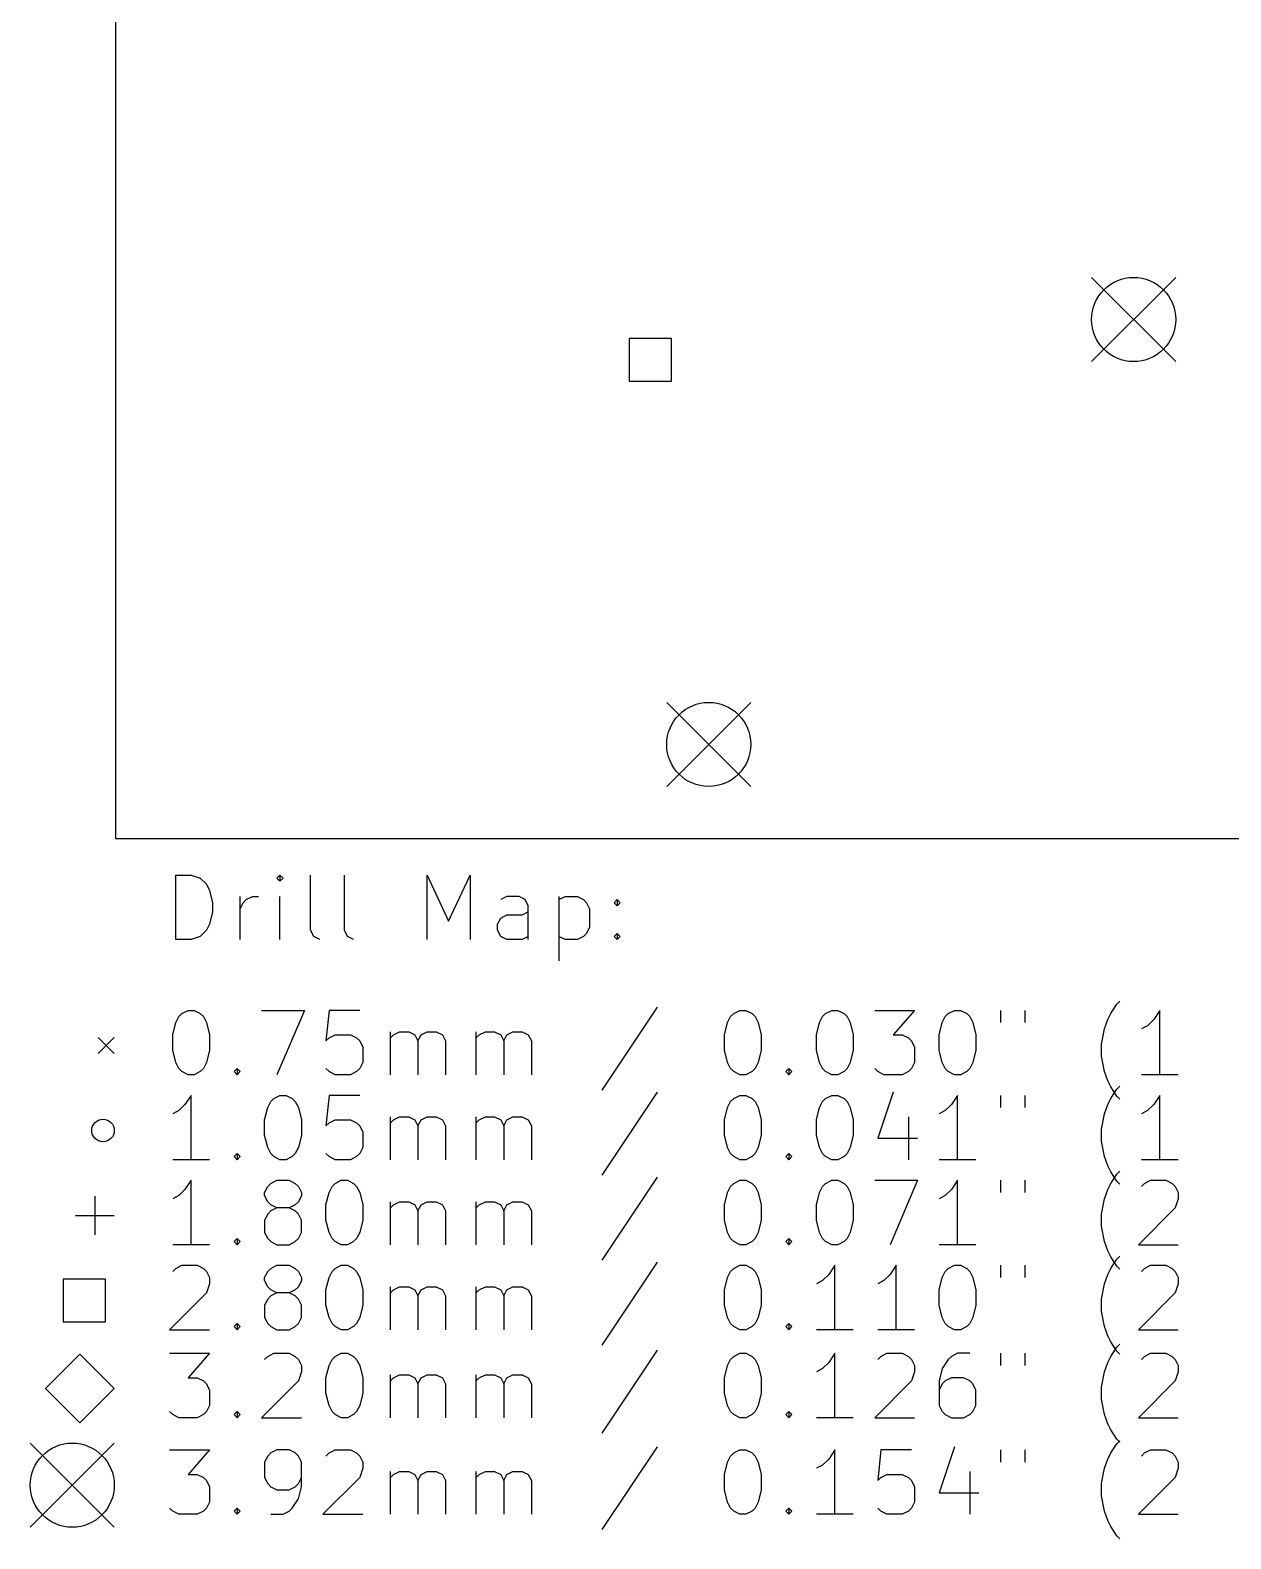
# Model space of a CAD drawing. Extents: x 4.39 to 8.8, y -5.79 to -0.26.
# Drawn here: x 4.394 to 6.596, y -5.79 to -3.022 of the extents above; entities that cross this region are included whole.
import ezdxf

# ---------------------------------------------------------------- set-up
doc = ezdxf.new("R2010")
doc.units = 0
doc.header["$MEASUREMENT"] = 0
doc.layers.add('BLACK', color=7, linetype='CONTINUOUS')

msp = doc.modelspace()

# ---------------------------------------------------------------- linework, layer by layer
at = {"layer": 'BLACK', "linetype": 'CONTINUOUS'}
for p, q in [((4.55, -0.255), (4.55, -4.505)), ((6.34099, -3.47587), (6.49532, -3.6302)), ((6.49532, -3.47587), (6.34099, -3.6302)), ((5.57047, -3.58819), (5.49252, -3.58819)), ((5.49252, -3.58819), (5.49252, -3.66614)), ((5.57047, -3.66614), (5.57047, -3.58819)), ((5.49252, -3.66614), (5.57047, -3.66614)), ((5.56151, -4.25536), (5.71584, -4.40969)), ((5.71584, -4.25536), (5.56151, -4.40969)), ((4.55, -4.505), (8.8, -4.505)), ((4.6608, -4.69032), (4.6608, -4.57221)), ((4.6608, -4.57221), (4.68892, -4.57221)), ((4.68892, -4.57221), (4.70579, -4.57783)), ((4.70579, -4.57783), (4.71704, -4.58908)), ((4.71704, -4.58908), (4.72267, -4.60033)), ((4.85202, -4.57221), (4.8464, -4.57783)), ((4.8464, -4.57783), (4.85202, -4.58346)), ((4.85765, -4.57783), (4.85202, -4.57221)), ((4.85202, -4.57221), (4.85202, -4.58346)), ((4.85202, -4.58346), (4.85765, -4.57783)), ((4.90827, -4.67345), (4.90827, -4.57221)), ((4.97013, -4.67345), (4.97013, -4.57221)), ((5.12199, -4.69032), (5.12199, -4.57221)), ((5.12199, -4.57221), (5.16136, -4.65657)), ((5.16136, -4.65657), (5.20073, -4.57221)), ((5.20073, -4.57221), (5.20073, -4.69032)), ((4.72267, -4.60033), (4.72829, -4.62283)), ((4.77891, -4.69032), (4.77891, -4.61158)), ((4.78453, -4.62283), (4.79016, -4.6172)), ((4.79016, -4.6172), (4.80141, -4.61158)), ((4.80141, -4.61158), (4.81265, -4.61158)), ((4.85202, -4.69032), (4.85202, -4.61158)), ((5.26822, -4.61158), (5.25697, -4.6172)), ((5.29072, -4.61158), (5.26822, -4.61158)), ((5.30197, -4.6172), (5.29072, -4.61158)), ((5.30759, -4.62845), (5.30197, -4.6172)), ((5.36384, -4.61158), (5.36384, -4.72969)), ((5.36384, -4.6172), (5.37508, -4.61158)), ((5.37508, -4.61158), (5.39758, -4.61158)), ((5.39758, -4.61158), (5.40883, -4.6172)), ((5.40883, -4.6172), (5.41445, -4.62283)), ((5.46507, -4.62283), (5.4707, -4.6172)), ((5.4707, -4.6172), (5.47632, -4.62283)), ((5.4707, -4.6172), (5.4707, -4.62845)), ((4.72829, -4.6397), (4.72267, -4.6622)), ((4.72829, -4.62283), (4.72829, -4.6397)), ((4.77891, -4.63408), (4.78453, -4.62283)), ((5.25697, -4.65095), (5.26822, -4.64533)), ((5.26822, -4.64533), (5.29634, -4.64533)), ((5.29634, -4.64533), (5.30759, -4.6397)), ((5.30759, -4.69032), (5.30759, -4.62845)), ((5.41445, -4.62283), (5.42008, -4.63408)), ((5.42008, -4.63408), (5.42008, -4.66782)), ((5.4707, -4.62845), (5.46507, -4.62283)), ((5.47632, -4.62283), (5.4707, -4.62845)), ((4.71704, -4.67345), (4.70579, -4.6847)), ((4.72267, -4.6622), (4.71704, -4.67345)), ((4.91389, -4.6847), (4.90827, -4.67345)), ((4.97576, -4.6847), (4.97013, -4.67345)), ((5.25135, -4.6622), (5.25697, -4.65095)), ((5.25135, -4.67345), (5.25135, -4.6622)), ((5.25697, -4.6847), (5.25135, -4.67345)), ((5.42008, -4.66782), (5.41445, -4.67907)), ((4.68892, -4.69032), (4.6608, -4.69032)), ((4.70579, -4.6847), (4.68892, -4.69032)), ((4.92514, -4.69032), (4.91389, -4.6847)), ((4.98701, -4.69032), (4.97576, -4.6847)), ((5.26822, -4.69032), (5.25697, -4.6847)), ((5.29634, -4.69032), (5.26822, -4.69032)), ((5.30759, -4.6847), (5.29634, -4.69032)), ((5.37508, -4.69032), (5.36384, -4.6847)), ((5.39758, -4.69032), (5.37508, -4.69032)), ((5.40883, -4.6847), (5.39758, -4.69032)), ((5.41445, -4.67907), (5.40883, -4.6847)), ((5.46507, -4.6847), (5.4707, -4.67907)), ((5.4707, -4.69032), (5.46507, -4.6847)), ((5.4707, -4.67907), (5.47632, -4.6847)), ((5.4707, -4.67907), (5.4707, -4.69032)), ((5.47632, -4.6847), (5.4707, -4.69032)), ((5.54381, -4.81462), (5.44258, -4.96647)), ((6.37621, -4.82587), (6.38746, -4.80899)), ((6.38746, -4.80899), (6.39308, -4.80337)), ((4.65517, -4.86524), (4.6608, -4.84274)), ((4.6608, -4.84274), (4.66642, -4.83149)), ((4.66642, -4.83149), (4.67205, -4.82587)), ((4.67205, -4.82587), (4.6833, -4.82024)), ((4.6833, -4.82024), (4.69454, -4.82024)), ((4.69454, -4.82024), (4.70579, -4.82587)), ((4.70579, -4.82587), (4.71142, -4.83149)), ((4.71142, -4.83149), (4.71704, -4.84274)), ((4.71704, -4.84274), (4.72267, -4.86524)), ((4.81828, -4.82024), (4.89702, -4.82024)), ((4.89702, -4.82024), (4.8464, -4.93835)), ((4.94201, -4.82024), (4.93639, -4.87648)), ((4.99826, -4.82024), (4.94201, -4.82024)), ((5.66755, -4.86524), (5.67317, -4.84274)), ((5.67317, -4.84274), (5.6788, -4.83149)), ((5.6788, -4.83149), (5.68442, -4.82587)), ((5.68442, -4.82587), (5.69567, -4.82024)), ((5.69567, -4.82024), (5.70692, -4.82024)), ((5.70692, -4.82024), (5.71817, -4.82587)), ((5.71817, -4.82587), (5.72379, -4.83149)), ((5.72379, -4.83149), (5.72941, -4.84274)), ((5.72941, -4.84274), (5.73504, -4.86524)), ((5.83628, -4.86524), (5.8419, -4.84274)), ((5.8419, -4.84274), (5.84753, -4.83149)), ((5.84753, -4.83149), (5.85315, -4.82587)), ((5.85315, -4.82587), (5.8644, -4.82024)), ((5.8644, -4.82024), (5.87565, -4.82024)), ((5.87565, -4.82024), (5.8869, -4.82587)), ((5.8869, -4.82587), (5.89252, -4.83149)), ((5.89252, -4.83149), (5.89814, -4.84274)), ((5.89814, -4.84274), (5.90377, -4.86524)), ((5.94314, -4.82024), (6.01625, -4.82024)), ((6.01625, -4.82024), (5.97688, -4.86524)), ((6.06125, -4.86524), (6.06687, -4.84274)), ((6.06687, -4.84274), (6.0725, -4.83149)), ((6.0725, -4.83149), (6.07812, -4.82587)), ((6.07812, -4.82587), (6.08937, -4.82024)), ((6.08937, -4.82024), (6.10062, -4.82024)), ((6.10062, -4.82024), (6.11187, -4.82587)), ((6.11187, -4.82587), (6.11749, -4.83149)), ((6.11749, -4.83149), (6.12312, -4.84274)), ((6.12312, -4.84274), (6.12874, -4.86524)), ((6.17373, -4.82024), (6.17373, -4.84274)), ((6.21873, -4.82024), (6.21873, -4.84274)), ((6.36496, -4.85399), (6.37058, -4.83711)), ((6.37058, -4.83711), (6.37621, -4.82587)), ((6.45495, -4.83711), (6.4437, -4.84836)), ((6.4662, -4.82024), (6.45495, -4.83711)), ((6.4662, -4.93835), (6.4662, -4.82024)), ((4.5185, -4.87016), (4.54803, -4.89969)), ((4.54803, -4.87016), (4.5185, -4.89969)), ((4.65517, -4.89336), (4.65517, -4.86524)), ((4.72267, -4.86524), (4.72267, -4.89336)), ((4.94201, -4.87086), (4.95326, -4.86524)), ((4.95326, -4.86524), (4.98138, -4.86524)), ((4.98138, -4.86524), (4.99263, -4.87086)), ((5.0545, -4.93835), (5.0545, -4.85961)), ((5.0545, -4.87086), (5.06012, -4.86524)), ((5.06012, -4.86524), (5.07137, -4.85961)), ((5.07137, -4.85961), (5.08825, -4.85961)), ((5.08825, -4.85961), (5.09949, -4.86524)), ((5.09949, -4.86524), (5.10512, -4.87648)), ((5.10512, -4.87648), (5.11074, -4.86524)), ((5.11074, -4.86524), (5.12199, -4.85961)), ((5.12199, -4.85961), (5.13886, -4.85961)), ((5.13886, -4.85961), (5.15011, -4.86524)), ((5.15011, -4.86524), (5.15574, -4.87648)), ((5.21198, -4.93835), (5.21198, -4.85961)), ((5.21198, -4.87086), (5.2176, -4.86524)), ((5.2176, -4.86524), (5.22885, -4.85961)), ((5.22885, -4.85961), (5.24573, -4.85961)), ((5.24573, -4.85961), (5.25697, -4.86524)), ((5.25697, -4.86524), (5.2626, -4.87648)), ((5.2626, -4.87648), (5.26822, -4.86524)), ((5.26822, -4.86524), (5.27947, -4.85961)), ((5.27947, -4.85961), (5.29634, -4.85961)), ((5.29634, -4.85961), (5.30759, -4.86524)), ((5.30759, -4.86524), (5.31322, -4.87648)), ((5.66755, -4.89336), (5.66755, -4.86524)), ((5.73504, -4.86524), (5.73504, -4.89336)), ((5.83628, -4.89336), (5.83628, -4.86524)), ((5.90377, -4.86524), (5.90377, -4.89336)), ((5.97688, -4.86524), (5.99376, -4.86524)), ((5.99376, -4.86524), (6.00501, -4.87086)), ((6.06125, -4.89336), (6.06125, -4.86524)), ((6.12874, -4.86524), (6.12874, -4.89336)), ((6.35934, -4.88211), (6.36496, -4.85399)), ((6.4437, -4.84836), (6.43245, -4.85399)), ((4.6608, -4.91585), (4.65517, -4.89336)), ((4.72267, -4.89336), (4.71704, -4.91585)), ((4.93639, -4.87648), (4.94201, -4.87086)), ((4.99263, -4.87086), (4.99826, -4.87648)), ((4.99826, -4.87648), (5.00388, -4.88773)), ((5.00388, -4.88773), (5.00388, -4.91585)), ((5.10512, -4.87648), (5.10512, -4.93835)), ((5.15574, -4.87648), (5.15574, -4.93835)), ((5.2626, -4.87648), (5.2626, -4.93835)), ((5.31322, -4.87648), (5.31322, -4.93835)), ((5.67317, -4.91585), (5.66755, -4.89336)), ((5.73504, -4.89336), (5.72941, -4.91585)), ((5.8419, -4.91585), (5.83628, -4.89336)), ((5.90377, -4.89336), (5.89814, -4.91585)), ((6.00501, -4.87086), (6.01063, -4.87648)), ((6.01063, -4.87648), (6.01625, -4.88773)), ((6.01625, -4.88773), (6.01625, -4.91585)), ((6.06687, -4.91585), (6.06125, -4.89336)), ((6.12874, -4.89336), (6.12312, -4.91585)), ((6.35934, -4.90461), (6.35934, -4.88211)), ((4.66642, -4.9271), (4.6608, -4.91585)), ((4.71704, -4.91585), (4.71142, -4.9271)), ((5.00388, -4.91585), (4.99826, -4.9271)), ((5.6788, -4.9271), (5.67317, -4.91585)), ((5.72941, -4.91585), (5.72379, -4.9271)), ((5.84753, -4.9271), (5.8419, -4.91585)), ((5.89814, -4.91585), (5.89252, -4.9271)), ((6.01625, -4.91585), (6.01063, -4.9271)), ((6.0725, -4.9271), (6.06687, -4.91585)), ((6.12312, -4.91585), (6.11749, -4.9271)), ((6.36496, -4.93273), (6.35934, -4.90461)), ((4.67205, -4.93273), (4.66642, -4.9271)), ((4.6833, -4.93835), (4.67205, -4.93273)), ((4.69454, -4.93835), (4.6833, -4.93835)), ((4.70579, -4.93273), (4.69454, -4.93835)), ((4.71142, -4.9271), (4.70579, -4.93273)), ((4.76766, -4.93273), (4.77328, -4.9271)), ((4.77328, -4.93835), (4.76766, -4.93273)), ((4.77328, -4.9271), (4.77891, -4.93273)), ((4.77328, -4.9271), (4.77328, -4.93835)), ((4.77891, -4.93273), (4.77328, -4.93835)), ((4.94201, -4.93273), (4.93639, -4.9271)), ((4.95326, -4.93835), (4.94201, -4.93273)), ((4.98138, -4.93835), (4.95326, -4.93835)), ((4.99263, -4.93273), (4.98138, -4.93835)), ((4.99826, -4.9271), (4.99263, -4.93273)), ((5.68442, -4.93273), (5.6788, -4.9271)), ((5.69567, -4.93835), (5.68442, -4.93273)), ((5.70692, -4.93835), (5.69567, -4.93835)), ((5.71817, -4.93273), (5.70692, -4.93835)), ((5.72379, -4.9271), (5.71817, -4.93273)), ((5.78003, -4.93273), (5.78566, -4.9271)), ((5.78566, -4.93835), (5.78003, -4.93273)), ((5.78566, -4.9271), (5.79128, -4.93273)), ((5.78566, -4.9271), (5.78566, -4.93835)), ((5.79128, -4.93273), (5.78566, -4.93835)), ((5.85315, -4.93273), (5.84753, -4.9271)), ((5.8644, -4.93835), (5.85315, -4.93273)), ((5.87565, -4.93835), (5.8644, -4.93835)), ((5.8869, -4.93273), (5.87565, -4.93835)), ((5.89252, -4.9271), (5.8869, -4.93273)), ((5.94876, -4.93273), (5.94314, -4.9271)), ((5.96001, -4.93835), (5.94876, -4.93273)), ((5.99376, -4.93835), (5.96001, -4.93835)), ((6.00501, -4.93273), (5.99376, -4.93835)), ((6.01063, -4.9271), (6.00501, -4.93273)), ((6.07812, -4.93273), (6.0725, -4.9271)), ((6.08937, -4.93835), (6.07812, -4.93273)), ((6.10062, -4.93835), (6.08937, -4.93835)), ((6.11187, -4.93273), (6.10062, -4.93835)), ((6.11749, -4.9271), (6.11187, -4.93273)), ((6.37058, -4.9496), (6.36496, -4.93273)), ((6.37621, -4.96085), (6.37058, -4.9496)), ((6.49994, -4.93835), (6.43245, -4.93835)), ((4.68892, -4.97615), (4.67767, -4.99302)), ((4.68892, -5.09426), (4.68892, -4.97615)), ((4.84078, -4.98177), (4.85202, -4.97615)), ((4.85202, -4.97615), (4.86327, -4.97615)), ((4.86327, -4.97615), (4.87452, -4.98177)), ((4.94201, -4.97615), (4.93639, -5.03239)), ((4.99826, -4.97615), (4.94201, -4.97615)), ((5.54381, -4.97052), (5.44258, -5.12238)), ((5.68442, -4.98177), (5.69567, -4.97615)), ((5.69567, -4.97615), (5.70692, -4.97615)), ((5.70692, -4.97615), (5.71817, -4.98177)), ((5.85315, -4.98177), (5.8644, -4.97615)), ((5.8644, -4.97615), (5.87565, -4.97615)), ((5.87565, -4.97615), (5.8869, -4.98177)), ((5.97688, -4.97052), (5.94876, -5.05489)), ((6.09499, -4.97615), (6.08375, -4.99302)), ((6.09499, -5.09426), (6.09499, -4.97615)), ((6.17373, -4.97615), (6.17373, -4.99864)), ((6.21873, -4.97615), (6.21873, -4.99864)), ((6.38746, -4.97772), (6.37621, -4.96085)), ((6.37621, -4.98177), (6.38746, -4.9649)), ((6.38746, -4.9649), (6.39308, -4.95927)), ((6.39308, -4.98335), (6.38746, -4.97772)), ((6.4662, -4.97615), (6.45495, -4.99302)), ((6.4662, -5.09426), (6.4662, -4.97615)), ((4.66642, -5.00427), (4.65517, -5.00989)), ((4.67767, -4.99302), (4.66642, -5.00427)), ((4.8239, -5.02114), (4.82953, -4.99864)), ((4.82953, -4.99864), (4.83515, -4.9874)), ((4.83515, -4.9874), (4.84078, -4.98177)), ((4.87452, -4.98177), (4.88015, -4.9874)), ((4.88015, -4.9874), (4.88577, -4.99864)), ((4.88577, -4.99864), (4.89139, -5.02114)), ((5.66755, -5.02114), (5.67317, -4.99864)), ((5.67317, -4.99864), (5.6788, -4.9874)), ((5.6788, -4.9874), (5.68442, -4.98177)), ((5.71817, -4.98177), (5.72379, -4.9874)), ((5.72379, -4.9874), (5.72941, -4.99864)), ((5.72941, -4.99864), (5.73504, -5.02114)), ((5.83628, -5.02114), (5.8419, -4.99864)), ((5.8419, -4.99864), (5.84753, -4.9874)), ((5.84753, -4.9874), (5.85315, -4.98177)), ((5.8869, -4.98177), (5.89252, -4.9874)), ((5.89252, -4.9874), (5.89814, -4.99864)), ((5.89814, -4.99864), (5.90377, -5.02114)), ((6.0725, -5.00427), (6.06125, -5.00989)), ((6.08375, -4.99302), (6.0725, -5.00427)), ((6.36496, -5.00989), (6.37058, -4.99302)), ((6.37058, -4.99302), (6.37621, -4.98177)), ((6.4437, -5.00427), (6.43245, -5.00989)), ((6.45495, -4.99302), (6.4437, -5.00427)), ((4.8239, -5.04926), (4.8239, -5.02114)), ((4.89139, -5.02114), (4.89139, -5.04926)), ((4.93639, -5.03239), (4.94201, -5.02677)), ((4.94201, -5.02677), (4.95326, -5.02114)), ((4.95326, -5.02114), (4.98138, -5.02114)), ((4.98138, -5.02114), (4.99263, -5.02677)), ((4.99263, -5.02677), (4.99826, -5.03239)), ((4.99826, -5.03239), (5.00388, -5.04364)), ((5.0545, -5.09426), (5.0545, -5.01552)), ((5.0545, -5.02677), (5.06012, -5.02114)), ((5.06012, -5.02114), (5.07137, -5.01552)), ((5.07137, -5.01552), (5.08825, -5.01552)), ((5.08825, -5.01552), (5.09949, -5.02114)), ((5.09949, -5.02114), (5.10512, -5.03239)), ((5.10512, -5.03239), (5.11074, -5.02114)), ((5.10512, -5.03239), (5.10512, -5.09426)), ((5.11074, -5.02114), (5.12199, -5.01552)), ((5.12199, -5.01552), (5.13886, -5.01552)), ((5.13886, -5.01552), (5.15011, -5.02114)), ((5.15011, -5.02114), (5.15574, -5.03239)), ((5.15574, -5.03239), (5.15574, -5.09426)), ((5.21198, -5.09426), (5.21198, -5.01552)), ((5.21198, -5.02677), (5.2176, -5.02114)), ((5.2176, -5.02114), (5.22885, -5.01552)), ((5.22885, -5.01552), (5.24573, -5.01552)), ((5.24573, -5.01552), (5.25697, -5.02114)), ((5.25697, -5.02114), (5.2626, -5.03239)), ((5.2626, -5.03239), (5.26822, -5.02114)), ((5.2626, -5.03239), (5.2626, -5.09426)), ((5.26822, -5.02114), (5.27947, -5.01552)), ((5.27947, -5.01552), (5.29634, -5.01552)), ((5.29634, -5.01552), (5.30759, -5.02114)), ((5.30759, -5.02114), (5.31322, -5.03239)), ((5.31322, -5.03239), (5.31322, -5.09426)), ((5.66755, -5.04926), (5.66755, -5.02114)), ((5.73504, -5.02114), (5.73504, -5.04926)), ((5.83628, -5.04926), (5.83628, -5.02114)), ((5.90377, -5.02114), (5.90377, -5.04926)), ((6.00501, -5.01552), (6.00501, -5.09426)), ((6.35934, -5.03801), (6.36496, -5.00989)), ((4.82953, -5.07176), (4.8239, -5.04926)), ((4.89139, -5.04926), (4.88577, -5.07176)), ((5.00388, -5.04364), (5.00388, -5.07176)), ((5.67317, -5.07176), (5.66755, -5.04926)), ((5.73504, -5.04926), (5.72941, -5.07176)), ((5.8419, -5.07176), (5.83628, -5.04926)), ((5.90377, -5.04926), (5.89814, -5.07176)), ((5.94876, -5.05489), (6.02188, -5.05489)), ((6.35934, -5.06051), (6.35934, -5.03801)), ((6.36496, -5.08863), (6.35934, -5.06051)), ((4.76766, -5.08863), (4.77328, -5.08301)), ((4.77328, -5.09426), (4.76766, -5.08863)), ((4.77328, -5.08301), (4.77891, -5.08863)), ((4.77328, -5.08301), (4.77328, -5.09426)), ((4.77891, -5.08863), (4.77328, -5.09426)), ((4.83515, -5.08301), (4.82953, -5.07176)), ((4.84078, -5.08863), (4.83515, -5.08301)), ((4.85202, -5.09426), (4.84078, -5.08863)), ((4.87452, -5.08863), (4.86327, -5.09426)), ((4.88015, -5.08301), (4.87452, -5.08863)), ((4.88577, -5.07176), (4.88015, -5.08301)), ((4.94201, -5.08863), (4.93639, -5.08301)), ((4.95326, -5.09426), (4.94201, -5.08863)), ((4.99263, -5.08863), (4.98138, -5.09426)), ((4.99826, -5.08301), (4.99263, -5.08863)), ((5.00388, -5.07176), (4.99826, -5.08301)), ((5.6788, -5.08301), (5.67317, -5.07176)), ((5.68442, -5.08863), (5.6788, -5.08301)), ((5.69567, -5.09426), (5.68442, -5.08863)), ((5.71817, -5.08863), (5.70692, -5.09426)), ((5.72379, -5.08301), (5.71817, -5.08863)), ((5.72941, -5.07176), (5.72379, -5.08301)), ((5.78003, -5.08863), (5.78566, -5.08301)), ((5.78566, -5.09426), (5.78003, -5.08863)), ((5.78566, -5.08301), (5.79128, -5.08863)), ((5.78566, -5.08301), (5.78566, -5.09426)), ((5.79128, -5.08863), (5.78566, -5.09426)), ((5.84753, -5.08301), (5.8419, -5.07176)), ((5.85315, -5.08863), (5.84753, -5.08301)), ((5.8644, -5.09426), (5.85315, -5.08863)), ((5.8869, -5.08863), (5.87565, -5.09426)), ((5.89252, -5.08301), (5.8869, -5.08863)), ((5.89814, -5.07176), (5.89252, -5.08301)), ((6.37058, -5.10551), (6.36496, -5.08863)), ((4.72267, -5.09426), (4.65517, -5.09426)), ((4.86327, -5.09426), (4.85202, -5.09426)), ((4.98138, -5.09426), (4.95326, -5.09426)), ((5.70692, -5.09426), (5.69567, -5.09426)), ((5.87565, -5.09426), (5.8644, -5.09426)), ((6.12874, -5.09426), (6.06125, -5.09426)), ((6.37621, -5.11675), (6.37058, -5.10551)), ((6.38746, -5.13363), (6.37621, -5.11675)), ((6.38746, -5.1208), (6.39308, -5.11518)), ((6.49994, -5.09426), (6.43245, -5.09426)), ((4.68892, -5.13205), (4.67767, -5.14893)), ((4.68892, -5.25016), (4.68892, -5.13205)), ((4.8239, -5.15455), (4.82953, -5.1433)), ((4.82953, -5.1433), (4.83515, -5.13768)), ((4.83515, -5.13768), (4.8464, -5.13205)), ((4.8464, -5.13205), (4.8689, -5.13205)), ((4.8689, -5.13205), (4.88015, -5.13768)), ((4.88015, -5.13768), (4.88577, -5.1433)), ((4.88577, -5.1433), (4.89139, -5.15455)), ((4.94201, -5.15455), (4.94764, -5.1433)), ((4.94764, -5.1433), (4.95326, -5.13768)), ((4.95326, -5.13768), (4.96451, -5.13205)), ((4.96451, -5.13205), (4.97576, -5.13205)), ((4.97576, -5.13205), (4.98701, -5.13768)), ((4.98701, -5.13768), (4.99263, -5.1433)), ((4.99263, -5.1433), (4.99826, -5.15455)), ((5.54381, -5.12643), (5.44258, -5.27828)), ((5.67317, -5.15455), (5.6788, -5.1433)), ((5.6788, -5.1433), (5.68442, -5.13768)), ((5.68442, -5.13768), (5.69567, -5.13205)), ((5.69567, -5.13205), (5.70692, -5.13205)), ((5.70692, -5.13205), (5.71817, -5.13768)), ((5.71817, -5.13768), (5.72379, -5.1433)), ((5.72379, -5.1433), (5.72941, -5.15455)), ((5.8419, -5.15455), (5.84753, -5.1433)), ((5.84753, -5.1433), (5.85315, -5.13768)), ((5.85315, -5.13768), (5.8644, -5.13205)), ((5.8644, -5.13205), (5.87565, -5.13205)), ((5.87565, -5.13205), (5.8869, -5.13768)), ((5.8869, -5.13768), (5.89252, -5.1433)), ((5.89252, -5.1433), (5.89814, -5.15455)), ((5.94314, -5.13205), (6.02188, -5.13205)), ((6.02188, -5.13205), (5.97126, -5.25016)), ((6.09499, -5.13205), (6.08375, -5.14893)), ((6.09499, -5.25016), (6.09499, -5.13205)), ((6.17373, -5.13205), (6.17373, -5.15455)), ((6.21873, -5.13205), (6.21873, -5.15455)), ((6.37058, -5.14893), (6.37621, -5.13768)), ((6.37621, -5.13768), (6.38746, -5.1208)), ((6.39308, -5.13925), (6.38746, -5.13363)), ((6.43245, -5.1433), (6.43808, -5.13768)), ((6.43808, -5.13768), (6.44933, -5.13205)), ((6.44933, -5.13205), (6.47745, -5.13205)), ((6.47745, -5.13205), (6.4887, -5.13768)), ((6.4887, -5.13768), (6.49432, -5.1433)), ((6.49432, -5.1433), (6.49994, -5.15455)), ((4.5126, -5.1613), (4.5126, -5.23217)), ((4.66642, -5.16017), (4.65517, -5.1658)), ((4.67767, -5.14893), (4.66642, -5.16017)), ((4.8239, -5.16017), (4.8239, -5.15455)), ((4.82953, -5.17142), (4.8239, -5.16017)), ((4.83515, -5.17705), (4.82953, -5.17142)), ((4.88577, -5.17142), (4.88015, -5.17705)), ((4.89139, -5.16017), (4.88577, -5.17142)), ((4.89139, -5.15455), (4.89139, -5.16017)), ((4.93639, -5.17705), (4.94201, -5.15455)), ((4.99826, -5.15455), (5.00388, -5.17705)), ((5.0545, -5.25016), (5.0545, -5.17142)), ((5.06012, -5.17705), (5.07137, -5.17142)), ((5.07137, -5.17142), (5.08825, -5.17142)), ((5.08825, -5.17142), (5.09949, -5.17705)), ((5.11074, -5.17705), (5.12199, -5.17142)), ((5.12199, -5.17142), (5.13886, -5.17142)), ((5.13886, -5.17142), (5.15011, -5.17705)), ((5.21198, -5.25016), (5.21198, -5.17142)), ((5.2176, -5.17705), (5.22885, -5.17142)), ((5.22885, -5.17142), (5.24573, -5.17142)), ((5.24573, -5.17142), (5.25697, -5.17705)), ((5.26822, -5.17705), (5.27947, -5.17142)), ((5.27947, -5.17142), (5.29634, -5.17142)), ((5.29634, -5.17142), (5.30759, -5.17705)), ((5.66755, -5.17705), (5.67317, -5.15455)), ((5.72941, -5.15455), (5.73504, -5.17705)), ((5.83628, -5.17705), (5.8419, -5.15455)), ((5.89814, -5.15455), (5.90377, -5.17705)), ((6.0725, -5.16017), (6.06125, -5.1658)), ((6.08375, -5.14893), (6.0725, -5.16017)), ((6.35934, -5.19392), (6.36496, -5.1658)), ((6.36496, -5.1658), (6.37058, -5.14893)), ((6.49994, -5.1658), (6.49432, -5.18267)), ((6.49994, -5.15455), (6.49994, -5.1658)), ((4.47717, -5.19673), (4.54803, -5.19673)), ((4.82953, -5.19392), (4.8239, -5.20517)), ((4.83515, -5.1883), (4.82953, -5.19392)), ((4.8464, -5.18267), (4.83515, -5.17705)), ((4.8464, -5.18267), (4.83515, -5.1883)), ((4.8689, -5.18267), (4.8464, -5.18267)), ((4.88015, -5.17705), (4.8689, -5.18267)), ((4.88015, -5.1883), (4.8689, -5.18267)), ((4.88577, -5.19392), (4.88015, -5.1883)), ((4.89139, -5.20517), (4.88577, -5.19392)), ((4.93639, -5.20517), (4.93639, -5.17705)), ((5.00388, -5.17705), (5.00388, -5.20517)), ((5.0545, -5.18267), (5.06012, -5.17705)), ((5.09949, -5.17705), (5.10512, -5.1883)), ((5.10512, -5.1883), (5.11074, -5.17705)), ((5.10512, -5.1883), (5.10512, -5.25016)), ((5.15011, -5.17705), (5.15574, -5.1883)), ((5.15574, -5.1883), (5.15574, -5.25016)), ((5.21198, -5.18267), (5.2176, -5.17705)), ((5.25697, -5.17705), (5.2626, -5.1883)), ((5.2626, -5.1883), (5.26822, -5.17705)), ((5.2626, -5.1883), (5.2626, -5.25016)), ((5.30759, -5.17705), (5.31322, -5.1883)), ((5.31322, -5.1883), (5.31322, -5.25016)), ((5.66755, -5.20517), (5.66755, -5.17705)), ((5.73504, -5.17705), (5.73504, -5.20517)), ((5.83628, -5.20517), (5.83628, -5.17705)), ((5.90377, -5.17705), (5.90377, -5.20517)), ((6.35934, -5.21642), (6.35934, -5.19392)), ((6.49432, -5.18267), (6.42683, -5.25016)), ((4.8239, -5.20517), (4.8239, -5.22767)), ((4.8239, -5.22767), (4.82953, -5.23891)), ((4.88577, -5.23891), (4.89139, -5.22767)), ((4.89139, -5.22767), (4.89139, -5.20517)), ((4.94201, -5.22767), (4.93639, -5.20517)), ((4.94764, -5.23891), (4.94201, -5.22767)), ((4.99826, -5.22767), (4.99263, -5.23891)), ((5.00388, -5.20517), (4.99826, -5.22767)), ((5.67317, -5.22767), (5.66755, -5.20517)), ((5.6788, -5.23891), (5.67317, -5.22767)), ((5.72941, -5.22767), (5.72379, -5.23891)), ((5.73504, -5.20517), (5.72941, -5.22767)), ((5.8419, -5.22767), (5.83628, -5.20517)), ((5.84753, -5.23891), (5.8419, -5.22767)), ((5.89814, -5.22767), (5.89252, -5.23891)), ((5.90377, -5.20517), (5.89814, -5.22767)), ((6.36496, -5.24454), (6.35934, -5.21642)), ((4.72267, -5.25016), (4.65517, -5.25016)), ((4.76766, -5.24454), (4.77328, -5.23891)), ((4.77328, -5.25016), (4.76766, -5.24454)), ((4.77328, -5.23891), (4.77891, -5.24454)), ((4.77328, -5.23891), (4.77328, -5.25016)), ((4.77891, -5.24454), (4.77328, -5.25016)), ((4.82953, -5.23891), (4.83515, -5.24454)), ((4.83515, -5.24454), (4.8464, -5.25016)), ((4.8464, -5.25016), (4.8689, -5.25016)), ((4.8689, -5.25016), (4.88015, -5.24454)), ((4.88015, -5.24454), (4.88577, -5.23891)), ((4.95326, -5.24454), (4.94764, -5.23891)), ((4.96451, -5.25016), (4.95326, -5.24454)), ((4.97576, -5.25016), (4.96451, -5.25016)), ((4.98701, -5.24454), (4.97576, -5.25016)), ((4.99263, -5.23891), (4.98701, -5.24454)), ((5.68442, -5.24454), (5.6788, -5.23891)), ((5.69567, -5.25016), (5.68442, -5.24454)), ((5.70692, -5.25016), (5.69567, -5.25016)), ((5.71817, -5.24454), (5.70692, -5.25016)), ((5.72379, -5.23891), (5.71817, -5.24454)), ((5.78003, -5.24454), (5.78566, -5.23891)), ((5.78566, -5.25016), (5.78003, -5.24454)), ((5.78566, -5.23891), (5.79128, -5.24454)), ((5.78566, -5.23891), (5.78566, -5.25016)), ((5.79128, -5.24454), (5.78566, -5.25016)), ((5.85315, -5.24454), (5.84753, -5.23891)), ((5.8644, -5.25016), (5.85315, -5.24454)), ((5.87565, -5.25016), (5.8644, -5.25016)), ((5.8869, -5.24454), (5.87565, -5.25016)), ((5.89252, -5.23891), (5.8869, -5.24454)), ((6.12874, -5.25016), (6.06125, -5.25016)), ((6.37058, -5.26141), (6.36496, -5.24454)), ((6.42683, -5.25016), (6.49994, -5.25016)), ((5.54381, -5.28233), (5.44258, -5.43419)), ((6.37621, -5.27266), (6.37058, -5.26141)), ((6.38746, -5.28953), (6.37621, -5.27266)), ((6.37621, -5.29358), (6.38746, -5.27671)), ((6.38746, -5.27671), (6.39308, -5.27109)), ((4.65517, -5.29921), (4.6608, -5.29358)), ((4.6608, -5.29358), (4.67205, -5.28796)), ((4.67205, -5.28796), (4.70017, -5.28796)), ((4.70017, -5.28796), (4.71142, -5.29358)), ((4.71142, -5.29358), (4.71704, -5.29921)), ((4.71704, -5.29921), (4.72267, -5.31046)), ((4.72267, -5.31046), (4.72267, -5.3217)), ((4.8239, -5.31046), (4.82953, -5.29921)), ((4.8239, -5.31608), (4.8239, -5.31046)), ((4.82953, -5.29921), (4.83515, -5.29358)), ((4.83515, -5.29358), (4.8464, -5.28796)), ((4.8464, -5.28796), (4.8689, -5.28796)), ((4.8689, -5.28796), (4.88015, -5.29358)), ((4.88015, -5.29358), (4.88577, -5.29921)), ((4.88577, -5.29921), (4.89139, -5.31046)), ((4.89139, -5.31046), (4.89139, -5.31608)), ((4.93639, -5.33295), (4.94201, -5.31046)), ((4.94201, -5.31046), (4.94764, -5.29921)), ((4.94764, -5.29921), (4.95326, -5.29358)), ((4.95326, -5.29358), (4.96451, -5.28796)), ((4.96451, -5.28796), (4.97576, -5.28796)), ((4.97576, -5.28796), (4.98701, -5.29358)), ((4.98701, -5.29358), (4.99263, -5.29921)), ((4.99263, -5.29921), (4.99826, -5.31046)), ((4.99826, -5.31046), (5.00388, -5.33295)), ((5.66755, -5.33295), (5.67317, -5.31046)), ((5.67317, -5.31046), (5.6788, -5.29921)), ((5.6788, -5.29921), (5.68442, -5.29358)), ((5.68442, -5.29358), (5.69567, -5.28796)), ((5.69567, -5.28796), (5.70692, -5.28796)), ((5.70692, -5.28796), (5.71817, -5.29358)), ((5.71817, -5.29358), (5.72379, -5.29921)), ((5.72379, -5.29921), (5.72941, -5.31046)), ((5.72941, -5.31046), (5.73504, -5.33295)), ((5.85877, -5.30483), (5.84753, -5.31608)), ((5.87002, -5.28796), (5.85877, -5.30483)), ((5.87002, -5.40607), (5.87002, -5.28796)), ((5.97126, -5.30483), (5.96001, -5.31608)), ((5.98251, -5.28796), (5.97126, -5.30483)), ((5.98251, -5.40607), (5.98251, -5.28796)), ((6.06125, -5.33295), (6.06687, -5.31046)), ((6.06687, -5.31046), (6.0725, -5.29921)), ((6.0725, -5.29921), (6.07812, -5.29358)), ((6.07812, -5.29358), (6.08937, -5.28796)), ((6.08937, -5.28796), (6.10062, -5.28796)), ((6.10062, -5.28796), (6.11187, -5.29358)), ((6.11187, -5.29358), (6.11749, -5.29921)), ((6.11749, -5.29921), (6.12312, -5.31046)), ((6.12312, -5.31046), (6.12874, -5.33295)), ((6.17373, -5.28796), (6.17373, -5.31046)), ((6.21873, -5.28796), (6.21873, -5.31046)), ((6.36496, -5.3217), (6.37058, -5.30483)), ((6.37058, -5.30483), (6.37621, -5.29358)), ((6.39308, -5.29516), (6.38746, -5.28953)), ((6.43245, -5.29921), (6.43808, -5.29358)), ((6.43808, -5.29358), (6.44933, -5.28796)), ((6.44933, -5.28796), (6.47745, -5.28796)), ((6.47745, -5.28796), (6.4887, -5.29358)), ((6.4887, -5.29358), (6.49432, -5.29921)), ((6.49432, -5.29921), (6.49994, -5.31046)), ((6.49994, -5.31046), (6.49994, -5.3217)), ((4.53189, -5.31366), (4.45394, -5.31366)), ((4.45394, -5.31366), (4.45394, -5.39161)), ((4.53189, -5.39161), (4.53189, -5.31366)), ((4.71704, -5.33858), (4.64955, -5.40607)), ((4.72267, -5.3217), (4.71704, -5.33858)), ((4.82953, -5.32733), (4.8239, -5.31608)), ((4.83515, -5.33295), (4.82953, -5.32733)), ((4.8464, -5.33858), (4.83515, -5.33295)), ((4.8464, -5.33858), (4.83515, -5.3442)), ((4.8689, -5.33858), (4.8464, -5.33858)), ((4.88015, -5.33295), (4.8689, -5.33858)), ((4.88015, -5.3442), (4.8689, -5.33858)), ((4.88577, -5.32733), (4.88015, -5.33295)), ((4.89139, -5.31608), (4.88577, -5.32733)), ((4.93639, -5.36107), (4.93639, -5.33295)), ((5.00388, -5.33295), (5.00388, -5.36107)), ((5.0545, -5.40607), (5.0545, -5.32733)), ((5.0545, -5.33858), (5.06012, -5.33295)), ((5.06012, -5.33295), (5.07137, -5.32733)), ((5.07137, -5.32733), (5.08825, -5.32733)), ((5.08825, -5.32733), (5.09949, -5.33295)), ((5.09949, -5.33295), (5.10512, -5.3442)), ((5.10512, -5.3442), (5.11074, -5.33295)), ((5.11074, -5.33295), (5.12199, -5.32733)), ((5.12199, -5.32733), (5.13886, -5.32733)), ((5.13886, -5.32733), (5.15011, -5.33295)), ((5.15011, -5.33295), (5.15574, -5.3442)), ((5.21198, -5.40607), (5.21198, -5.32733)), ((5.21198, -5.33858), (5.2176, -5.33295)), ((5.2176, -5.33295), (5.22885, -5.32733)), ((5.22885, -5.32733), (5.24573, -5.32733)), ((5.24573, -5.32733), (5.25697, -5.33295)), ((5.25697, -5.33295), (5.2626, -5.3442)), ((5.2626, -5.3442), (5.26822, -5.33295)), ((5.26822, -5.33295), (5.27947, -5.32733)), ((5.27947, -5.32733), (5.29634, -5.32733)), ((5.29634, -5.32733), (5.30759, -5.33295)), ((5.30759, -5.33295), (5.31322, -5.3442)), ((5.66755, -5.36107), (5.66755, -5.33295)), ((5.73504, -5.33295), (5.73504, -5.36107)), ((5.84753, -5.31608), (5.83628, -5.3217)), ((5.96001, -5.31608), (5.94876, -5.3217)), ((6.06125, -5.36107), (6.06125, -5.33295)), ((6.12874, -5.33295), (6.12874, -5.36107)), ((6.35934, -5.34983), (6.36496, -5.3217)), ((6.49432, -5.33858), (6.42683, -5.40607)), ((6.49994, -5.3217), (6.49432, -5.33858)), ((4.82953, -5.34983), (4.8239, -5.36107)), ((4.8239, -5.36107), (4.8239, -5.38357)), ((4.83515, -5.3442), (4.82953, -5.34983)), ((4.88577, -5.34983), (4.88015, -5.3442)), ((4.89139, -5.36107), (4.88577, -5.34983)), ((4.89139, -5.38357), (4.89139, -5.36107)), ((4.94201, -5.38357), (4.93639, -5.36107)), ((5.00388, -5.36107), (4.99826, -5.38357)), ((5.10512, -5.3442), (5.10512, -5.40607)), ((5.15574, -5.3442), (5.15574, -5.40607)), ((5.2626, -5.3442), (5.2626, -5.40607)), ((5.31322, -5.3442), (5.31322, -5.40607)), ((5.67317, -5.38357), (5.66755, -5.36107)), ((5.73504, -5.36107), (5.72941, -5.38357)), ((6.06687, -5.38357), (6.06125, -5.36107)), ((6.12874, -5.36107), (6.12312, -5.38357)), ((6.35934, -5.37232), (6.35934, -5.34983)), ((4.45394, -5.39161), (4.53189, -5.39161)), ((4.76766, -5.40044), (4.77328, -5.39482)), ((4.77328, -5.39482), (4.77891, -5.40044)), ((4.77328, -5.39482), (4.77328, -5.40607)), ((4.8239, -5.38357), (4.82953, -5.39482)), ((4.82953, -5.39482), (4.83515, -5.40044)), ((4.88015, -5.40044), (4.88577, -5.39482)), ((4.88577, -5.39482), (4.89139, -5.38357)), ((4.94764, -5.39482), (4.94201, -5.38357)), ((4.95326, -5.40044), (4.94764, -5.39482)), ((4.99263, -5.39482), (4.98701, -5.40044)), ((4.99826, -5.38357), (4.99263, -5.39482)), ((5.6788, -5.39482), (5.67317, -5.38357)), ((5.68442, -5.40044), (5.6788, -5.39482)), ((5.72379, -5.39482), (5.71817, -5.40044)), ((5.72941, -5.38357), (5.72379, -5.39482)), ((5.78003, -5.40044), (5.78566, -5.39482)), ((5.78566, -5.39482), (5.79128, -5.40044)), ((5.78566, -5.39482), (5.78566, -5.40607)), ((6.0725, -5.39482), (6.06687, -5.38357)), ((6.07812, -5.40044), (6.0725, -5.39482)), ((6.11749, -5.39482), (6.11187, -5.40044)), ((6.12312, -5.38357), (6.11749, -5.39482)), ((6.36496, -5.40044), (6.35934, -5.37232)), ((4.64955, -5.40607), (4.72267, -5.40607)), ((4.77328, -5.40607), (4.76766, -5.40044)), ((4.77891, -5.40044), (4.77328, -5.40607)), ((4.83515, -5.40044), (4.8464, -5.40607)), ((4.8464, -5.40607), (4.8689, -5.40607)), ((4.8689, -5.40607), (4.88015, -5.40044)), ((4.96451, -5.40607), (4.95326, -5.40044)), ((4.97576, -5.40607), (4.96451, -5.40607)), ((4.98701, -5.40044), (4.97576, -5.40607)), ((5.69567, -5.40607), (5.68442, -5.40044)), ((5.70692, -5.40607), (5.69567, -5.40607)), ((5.71817, -5.40044), (5.70692, -5.40607)), ((5.78566, -5.40607), (5.78003, -5.40044)), ((5.79128, -5.40044), (5.78566, -5.40607)), ((5.90377, -5.40607), (5.83628, -5.40607)), ((6.01625, -5.40607), (5.94876, -5.40607)), ((6.08937, -5.40607), (6.07812, -5.40044)), ((6.10062, -5.40607), (6.08937, -5.40607)), ((6.11187, -5.40044), (6.10062, -5.40607)), ((6.37058, -5.41732), (6.36496, -5.40044)), ((6.37621, -5.42857), (6.37058, -5.41732)), ((6.42683, -5.40607), (6.49994, -5.40607)), ((4.48504, -5.45106), (4.42205, -5.51406)), ((4.54803, -5.51406), (4.48504, -5.45106)), ((4.64955, -5.44938), (4.72267, -5.44938)), ((4.72267, -5.44938), (4.6833, -5.49437)), ((4.82953, -5.455), (4.84078, -5.44938)), ((4.84078, -5.44938), (4.8689, -5.44938)), ((4.8689, -5.44938), (4.88015, -5.455)), ((4.95326, -5.455), (4.96451, -5.44938)), ((4.96451, -5.44938), (4.97576, -5.44938)), ((4.97576, -5.44938), (4.98701, -5.455)), ((5.54381, -5.44375), (5.44258, -5.59561)), ((5.68442, -5.455), (5.69567, -5.44938)), ((5.69567, -5.44938), (5.70692, -5.44938)), ((5.70692, -5.44938), (5.71817, -5.455)), ((5.87002, -5.44938), (5.85877, -5.46625)), ((5.87002, -5.56749), (5.87002, -5.44938)), ((5.95439, -5.455), (5.96564, -5.44938)), ((5.96564, -5.44938), (5.99376, -5.44938)), ((5.99376, -5.44938), (6.00501, -5.455)), ((6.09499, -5.44938), (6.08375, -5.455)), ((6.11749, -5.44938), (6.09499, -5.44938)), ((6.17373, -5.44938), (6.17373, -5.47187)), ((6.21873, -5.44938), (6.21873, -5.47187)), ((6.38746, -5.44544), (6.37621, -5.42857)), ((6.37621, -5.455), (6.38746, -5.43813)), ((6.38746, -5.43813), (6.39308, -5.4325)), ((6.39308, -5.45106), (6.38746, -5.44544)), ((6.43808, -5.455), (6.44933, -5.44938)), ((6.44933, -5.44938), (6.47745, -5.44938)), ((6.47745, -5.44938), (6.4887, -5.455)), ((4.8239, -5.46062), (4.82953, -5.455)), ((4.88015, -5.455), (4.88577, -5.46062)), ((4.88577, -5.46062), (4.89139, -5.47187)), ((4.89139, -5.47187), (4.89139, -5.48312)), ((4.93639, -5.49437), (4.94201, -5.47187)), ((4.94201, -5.47187), (4.94764, -5.46062)), ((4.94764, -5.46062), (4.95326, -5.455)), ((4.98701, -5.455), (4.99263, -5.46062)), ((4.99263, -5.46062), (4.99826, -5.47187)), ((4.99826, -5.47187), (5.00388, -5.49437)), ((5.66755, -5.49437), (5.67317, -5.47187)), ((5.67317, -5.47187), (5.6788, -5.46062)), ((5.6788, -5.46062), (5.68442, -5.455)), ((5.71817, -5.455), (5.72379, -5.46062)), ((5.72379, -5.46062), (5.72941, -5.47187)), ((5.72941, -5.47187), (5.73504, -5.49437)), ((5.84753, -5.4775), (5.83628, -5.48312)), ((5.85877, -5.46625), (5.84753, -5.4775)), ((5.94876, -5.46062), (5.95439, -5.455)), ((6.00501, -5.455), (6.01063, -5.46062)), ((6.01063, -5.46062), (6.01625, -5.47187)), ((6.01625, -5.47187), (6.01625, -5.48312)), ((6.06687, -5.4775), (6.06125, -5.49999)), ((6.07812, -5.46062), (6.06687, -5.4775)), ((6.08375, -5.455), (6.07812, -5.46062)), ((6.36496, -5.48312), (6.37058, -5.46625)), ((6.37058, -5.46625), (6.37621, -5.455)), ((6.43245, -5.46062), (6.43808, -5.455)), ((6.4887, -5.455), (6.49432, -5.46062)), ((6.49432, -5.46062), (6.49994, -5.47187)), ((6.49994, -5.47187), (6.49994, -5.48312)), ((4.6833, -5.49437), (4.70017, -5.49437)), ((4.70017, -5.49437), (4.71142, -5.49999)), ((4.71142, -5.49999), (4.71704, -5.50562)), ((4.71704, -5.50562), (4.72267, -5.51687)), ((4.88577, -5.49999), (4.81828, -5.56749)), ((4.89139, -5.48312), (4.88577, -5.49999)), ((4.93639, -5.52249), (4.93639, -5.49437)), ((5.00388, -5.49437), (5.00388, -5.52249)), ((5.0545, -5.56749), (5.0545, -5.48875)), ((5.0545, -5.49999), (5.06012, -5.49437)), ((5.06012, -5.49437), (5.07137, -5.48875)), ((5.07137, -5.48875), (5.08825, -5.48875)), ((5.08825, -5.48875), (5.09949, -5.49437)), ((5.09949, -5.49437), (5.10512, -5.50562)), ((5.10512, -5.50562), (5.11074, -5.49437)), ((5.10512, -5.50562), (5.10512, -5.56749)), ((5.11074, -5.49437), (5.12199, -5.48875)), ((5.12199, -5.48875), (5.13886, -5.48875)), ((5.13886, -5.48875), (5.15011, -5.49437)), ((5.15011, -5.49437), (5.15574, -5.50562)), ((5.15574, -5.50562), (5.15574, -5.56749)), ((5.21198, -5.56749), (5.21198, -5.48875)), ((5.21198, -5.49999), (5.2176, -5.49437)), ((5.2176, -5.49437), (5.22885, -5.48875)), ((5.22885, -5.48875), (5.24573, -5.48875)), ((5.24573, -5.48875), (5.25697, -5.49437)), ((5.25697, -5.49437), (5.2626, -5.50562)), ((5.2626, -5.50562), (5.26822, -5.49437)), ((5.2626, -5.50562), (5.2626, -5.56749)), ((5.26822, -5.49437), (5.27947, -5.48875)), ((5.27947, -5.48875), (5.29634, -5.48875)), ((5.29634, -5.48875), (5.30759, -5.49437)), ((5.30759, -5.49437), (5.31322, -5.50562)), ((5.31322, -5.50562), (5.31322, -5.56749)), ((5.66755, -5.52249), (5.66755, -5.49437)), ((5.73504, -5.49437), (5.73504, -5.52249)), ((6.01063, -5.49999), (5.94314, -5.56749)), ((6.01625, -5.48312), (6.01063, -5.49999)), ((6.06125, -5.49999), (6.06125, -5.54499)), ((6.06687, -5.50562), (6.06125, -5.51687)), ((6.0725, -5.49999), (6.06687, -5.50562)), ((6.08375, -5.49437), (6.0725, -5.49999)), ((6.10624, -5.49437), (6.08375, -5.49437)), ((6.11749, -5.49999), (6.10624, -5.49437)), ((6.12312, -5.50562), (6.11749, -5.49999)), ((6.12874, -5.51687), (6.12312, -5.50562)), ((6.35934, -5.51124), (6.36496, -5.48312)), ((6.49432, -5.49999), (6.42683, -5.56749)), ((6.49994, -5.48312), (6.49432, -5.49999)), ((4.42205, -5.51406), (4.48504, -5.57705)), ((4.48504, -5.57705), (4.54803, -5.51406)), ((4.72267, -5.51687), (4.72267, -5.54499)), ((4.94201, -5.54499), (4.93639, -5.52249)), ((5.00388, -5.52249), (4.99826, -5.54499)), ((5.67317, -5.54499), (5.66755, -5.52249)), ((5.73504, -5.52249), (5.72941, -5.54499)), ((6.12874, -5.54499), (6.12874, -5.51687)), ((6.35934, -5.53374), (6.35934, -5.51124)), ((6.36496, -5.56186), (6.35934, -5.53374)), ((4.65517, -5.56186), (4.64955, -5.55624)), ((4.66642, -5.56749), (4.65517, -5.56186)), ((4.71142, -5.56186), (4.70017, -5.56749)), ((4.71704, -5.55624), (4.71142, -5.56186)), ((4.72267, -5.54499), (4.71704, -5.55624)), ((4.76766, -5.56186), (4.77328, -5.55624)), ((4.77328, -5.56749), (4.76766, -5.56186)), ((4.77328, -5.55624), (4.77891, -5.56186)), ((4.77328, -5.55624), (4.77328, -5.56749)), ((4.77891, -5.56186), (4.77328, -5.56749)), ((4.94764, -5.55624), (4.94201, -5.54499)), ((4.95326, -5.56186), (4.94764, -5.55624)), ((4.96451, -5.56749), (4.95326, -5.56186)), ((4.98701, -5.56186), (4.97576, -5.56749)), ((4.99263, -5.55624), (4.98701, -5.56186)), ((4.99826, -5.54499), (4.99263, -5.55624)), ((5.6788, -5.55624), (5.67317, -5.54499)), ((5.68442, -5.56186), (5.6788, -5.55624)), ((5.69567, -5.56749), (5.68442, -5.56186)), ((5.71817, -5.56186), (5.70692, -5.56749)), ((5.72379, -5.55624), (5.71817, -5.56186)), ((5.72941, -5.54499), (5.72379, -5.55624)), ((5.78003, -5.56186), (5.78566, -5.55624)), ((5.78566, -5.56749), (5.78003, -5.56186)), ((5.78566, -5.55624), (5.79128, -5.56186)), ((5.78566, -5.55624), (5.78566, -5.56749)), ((5.79128, -5.56186), (5.78566, -5.56749)), ((6.06125, -5.54499), (6.06687, -5.55624)), ((6.06687, -5.55624), (6.0725, -5.56186)), ((6.0725, -5.56186), (6.08375, -5.56749)), ((6.10624, -5.56749), (6.11749, -5.56186)), ((6.11749, -5.56186), (6.12312, -5.55624)), ((6.12312, -5.55624), (6.12874, -5.54499)), ((6.37058, -5.57873), (6.36496, -5.56186)), ((4.70017, -5.56749), (4.66642, -5.56749)), ((4.81828, -5.56749), (4.89139, -5.56749)), ((4.97576, -5.56749), (4.96451, -5.56749)), ((5.70692, -5.56749), (5.69567, -5.56749)), ((5.90377, -5.56749), (5.83628, -5.56749)), ((5.94314, -5.56749), (6.01625, -5.56749)), ((6.08375, -5.56749), (6.10624, -5.56749)), ((6.37621, -5.58998), (6.37058, -5.57873)), ((6.38746, -5.60686), (6.37621, -5.58998)), ((6.42683, -5.56749), (6.49994, -5.56749)), ((4.3937, -5.61406), (4.54803, -5.76839)), ((4.54803, -5.61406), (4.3937, -5.76839)), ((6.37621, -5.63217), (6.38746, -5.61529)), ((6.39308, -5.61248), (6.38746, -5.60686)), ((6.38746, -5.61529), (6.39308, -5.60967)), ((4.64955, -5.62654), (4.72267, -5.62654)), ((4.72267, -5.62654), (4.6833, -5.67154)), ((4.82953, -5.63779), (4.8239, -5.64904)), ((4.83515, -5.63217), (4.82953, -5.63779)), ((4.8464, -5.62654), (4.83515, -5.63217)), ((4.8689, -5.62654), (4.8464, -5.62654)), ((4.88015, -5.63217), (4.8689, -5.62654)), ((4.88577, -5.63779), (4.88015, -5.63217)), ((4.89139, -5.64904), (4.88577, -5.63779)), ((4.93639, -5.63779), (4.94201, -5.63217)), ((4.94201, -5.63217), (4.95326, -5.62654)), ((4.95326, -5.62654), (4.98138, -5.62654)), ((4.98138, -5.62654), (4.99263, -5.63217)), ((4.99263, -5.63217), (4.99826, -5.63779)), ((4.99826, -5.63779), (5.00388, -5.64904)), ((5.54381, -5.62092), (5.44258, -5.77277)), ((5.67317, -5.64904), (5.6788, -5.63779)), ((5.6788, -5.63779), (5.68442, -5.63217)), ((5.68442, -5.63217), (5.69567, -5.62654)), ((5.69567, -5.62654), (5.70692, -5.62654)), ((5.70692, -5.62654), (5.71817, -5.63217)), ((5.71817, -5.63217), (5.72379, -5.63779)), ((5.72379, -5.63779), (5.72941, -5.64904)), ((5.85877, -5.64341), (5.84753, -5.65466)), ((5.87002, -5.62654), (5.85877, -5.64341)), ((5.87002, -5.74465), (5.87002, -5.62654)), ((5.95439, -5.62654), (5.94876, -5.68278)), ((6.01063, -5.62654), (5.95439, -5.62654)), ((6.08937, -5.62092), (6.06125, -5.70528)), ((6.17373, -5.62654), (6.17373, -5.64904)), ((6.21873, -5.62654), (6.21873, -5.64904)), ((6.36496, -5.66029), (6.37058, -5.64341)), ((6.37058, -5.64341), (6.37621, -5.63217)), ((6.43245, -5.63779), (6.43808, -5.63217)), ((6.43808, -5.63217), (6.44933, -5.62654)), ((6.44933, -5.62654), (6.47745, -5.62654)), ((6.47745, -5.62654), (6.4887, -5.63217)), ((6.4887, -5.63217), (6.49432, -5.63779)), ((6.49432, -5.63779), (6.49994, -5.64904)), ((4.6833, -5.67154), (4.70017, -5.67154)), ((4.70017, -5.67154), (4.71142, -5.67716)), ((4.8239, -5.64904), (4.8239, -5.67716)), ((4.89139, -5.69403), (4.89139, -5.64904)), ((5.00388, -5.66029), (4.99826, -5.67716)), ((5.00388, -5.64904), (5.00388, -5.66029)), ((5.0545, -5.74465), (5.0545, -5.66591)), ((5.0545, -5.67716), (5.06012, -5.67154)), ((5.06012, -5.67154), (5.07137, -5.66591)), ((5.07137, -5.66591), (5.08825, -5.66591)), ((5.08825, -5.66591), (5.09949, -5.67154)), ((5.09949, -5.67154), (5.10512, -5.68278)), ((5.10512, -5.68278), (5.11074, -5.67154)), ((5.11074, -5.67154), (5.12199, -5.66591)), ((5.12199, -5.66591), (5.13886, -5.66591)), ((5.13886, -5.66591), (5.15011, -5.67154)), ((5.15011, -5.67154), (5.15574, -5.68278)), ((5.21198, -5.74465), (5.21198, -5.66591)), ((5.21198, -5.67716), (5.2176, -5.67154)), ((5.2176, -5.67154), (5.22885, -5.66591)), ((5.22885, -5.66591), (5.24573, -5.66591)), ((5.24573, -5.66591), (5.25697, -5.67154)), ((5.25697, -5.67154), (5.2626, -5.68278)), ((5.2626, -5.68278), (5.26822, -5.67154)), ((5.26822, -5.67154), (5.27947, -5.66591)), ((5.27947, -5.66591), (5.29634, -5.66591)), ((5.29634, -5.66591), (5.30759, -5.67154)), ((5.30759, -5.67154), (5.31322, -5.68278)), ((5.66755, -5.67154), (5.67317, -5.64904)), ((5.66755, -5.69966), (5.66755, -5.67154)), ((5.72941, -5.64904), (5.73504, -5.67154)), ((5.73504, -5.67154), (5.73504, -5.69966)), ((5.84753, -5.65466), (5.83628, -5.66029)), ((5.95439, -5.67716), (5.96564, -5.67154)), ((5.96564, -5.67154), (5.99376, -5.67154)), ((5.99376, -5.67154), (6.00501, -5.67716)), ((6.11749, -5.66591), (6.11749, -5.74465)), ((6.35934, -5.68841), (6.36496, -5.66029)), ((6.49994, -5.66029), (6.49432, -5.67716)), ((6.49994, -5.64904), (6.49994, -5.66029)), ((4.71142, -5.67716), (4.71704, -5.68278)), ((4.71704, -5.68278), (4.72267, -5.69403)), ((4.72267, -5.69403), (4.72267, -5.72215)), ((4.8239, -5.67716), (4.82953, -5.68841)), ((4.82953, -5.68841), (4.83515, -5.69403)), ((4.83515, -5.69403), (4.8464, -5.69966)), ((4.8464, -5.69966), (4.8689, -5.69966)), ((4.8689, -5.69966), (4.88015, -5.69403)), ((4.88015, -5.69403), (4.88577, -5.68841)), ((4.88577, -5.68841), (4.89139, -5.67716)), ((4.88577, -5.71653), (4.89139, -5.69403)), ((4.99826, -5.67716), (4.93076, -5.74465)), ((5.10512, -5.68278), (5.10512, -5.74465)), ((5.15574, -5.68278), (5.15574, -5.74465)), ((5.2626, -5.68278), (5.2626, -5.74465)), ((5.31322, -5.68278), (5.31322, -5.74465)), ((5.67317, -5.72215), (5.66755, -5.69966)), ((5.73504, -5.69966), (5.72941, -5.72215)), ((5.94876, -5.68278), (5.95439, -5.67716)), ((6.00501, -5.67716), (6.01063, -5.68278)), ((6.01063, -5.68278), (6.01625, -5.69403)), ((6.01625, -5.69403), (6.01625, -5.72215)), ((6.35934, -5.71091), (6.35934, -5.68841)), ((6.49432, -5.67716), (6.42683, -5.74465)), ((4.72267, -5.72215), (4.71704, -5.7334)), ((4.87452, -5.7334), (4.88577, -5.71653)), ((5.6788, -5.7334), (5.67317, -5.72215)), ((5.72941, -5.72215), (5.72379, -5.7334)), ((6.01625, -5.72215), (6.01063, -5.7334)), ((6.06125, -5.70528), (6.13436, -5.70528)), ((6.36496, -5.73903), (6.35934, -5.71091)), ((4.65517, -5.73903), (4.64955, -5.7334)), ((4.66642, -5.74465), (4.65517, -5.73903)), ((4.70017, -5.74465), (4.66642, -5.74465)), ((4.71142, -5.73903), (4.70017, -5.74465)), ((4.71704, -5.7334), (4.71142, -5.73903)), ((4.76766, -5.73903), (4.77328, -5.7334)), ((4.77328, -5.74465), (4.76766, -5.73903)), ((4.77328, -5.7334), (4.77891, -5.73903)), ((4.77328, -5.7334), (4.77328, -5.74465)), ((4.77891, -5.73903), (4.77328, -5.74465)), ((4.83515, -5.74465), (4.85765, -5.74465)), ((4.85765, -5.74465), (4.8689, -5.73903)), ((4.8689, -5.73903), (4.87452, -5.7334)), ((4.93076, -5.74465), (5.00388, -5.74465)), ((5.68442, -5.73903), (5.6788, -5.7334)), ((5.69567, -5.74465), (5.68442, -5.73903)), ((5.70692, -5.74465), (5.69567, -5.74465)), ((5.71817, -5.73903), (5.70692, -5.74465)), ((5.72379, -5.7334), (5.71817, -5.73903)), ((5.78003, -5.73903), (5.78566, -5.7334)), ((5.78566, -5.74465), (5.78003, -5.73903)), ((5.78566, -5.7334), (5.79128, -5.73903)), ((5.78566, -5.7334), (5.78566, -5.74465)), ((5.79128, -5.73903), (5.78566, -5.74465)), ((5.90377, -5.74465), (5.83628, -5.74465)), ((5.95439, -5.73903), (5.94876, -5.7334)), ((5.96564, -5.74465), (5.95439, -5.73903)), ((5.99376, -5.74465), (5.96564, -5.74465)), ((6.00501, -5.73903), (5.99376, -5.74465)), ((6.01063, -5.7334), (6.00501, -5.73903)), ((6.37058, -5.7559), (6.36496, -5.73903)), ((6.37621, -5.76715), (6.37058, -5.7559)), ((6.42683, -5.74465), (6.49994, -5.74465)), ((6.38746, -5.78402), (6.37621, -5.76715)), ((6.39308, -5.78965), (6.38746, -5.78402))]:
    msp.add_line(p, q, dxfattribs=at)
at = {"layer": 'BLACK'}
for centre, radius in [((6.41816, -3.55304), 0.07717), ((5.63867, -4.33252), 0.07717), ((4.52736, -5.04083), 0.02067), ((4.47087, -5.69122), 0.07717)]:
    msp.add_circle(centre, radius, dxfattribs=at)

doc.saveas('drawing.dxf')
